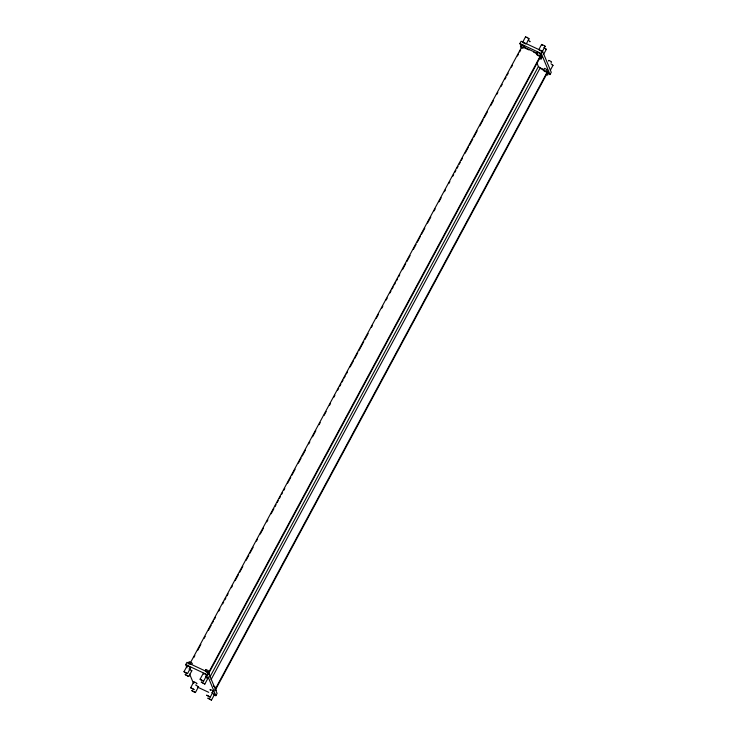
<?xml version="1.0" encoding="UTF-8"?>
<svg xmlns="http://www.w3.org/2000/svg" width="737" height="737" viewBox="0 0 737 737"><rect width="100%" height="100%" fill="white"/><g stroke="black" fill="none" stroke-linecap="round" stroke-linejoin="round"><path stroke-width="1.11" d="M187.023 667.777L185.715 664.627L186.931 662.36L208.387 672.411L217.093 693.425L215.877 695.691L213.831 694.733M521.621 47.702L519.88 43.501L521.096 41.235L542.552 51.295L551.258 72.309L550.042 74.566L547.996 73.608M190.643 667.777L187.53 673.572L185.558 672.992L184.01 671.674L187.134 665.88M188.165 663.954C187.447 659.716 194.034 663.696 192.053 663.899M522.846 41.88L525.518 36.914L527.489 37.495L529.037 38.812L526.356 43.778M190.247 663.07L521.556 47.251M193.767 657.616L194.863 655.589M197.59 650.522L200.851 644.451M204.121 638.371L205.218 636.344M208.488 630.264L211.206 625.206M212.302 623.18L213.389 621.153M214.476 619.126L215.563 617.099M218.834 611.019L219.93 608.992M222.648 603.935L223.744 601.908M224.831 599.881L225.918 597.854M227.014 595.828L228.101 593.801M231.372 587.73L232.459 585.703M235.186 580.636L238.456 574.556M239.543 572.529L242.814 566.458M246.084 560.378L248.811 555.311M249.898 553.294L253.169 547.213M256.439 541.133L257.526 539.106M260.253 534.049L263.524 527.968M266.794 521.888L267.881 519.861M271.152 513.79L273.878 508.723M274.965 506.697L276.053 504.67M277.14 502.643L278.236 500.616M279.323 498.599L280.41 496.572M281.506 494.545L282.593 492.519M283.681 490.492L284.777 488.465M287.494 483.398L290.765 477.327M291.861 475.301L295.122 469.22M298.393 463.149L301.12 458.082M302.207 456.056L305.477 449.975M308.748 443.904L309.835 441.878M312.562 436.811L315.832 430.73M319.103 424.659L320.19 422.633M324.004 415.539L326.187 411.486M329.457 405.414L330.545 403.388M333.815 397.307L334.902 395.281M337.629 390.223L338.716 388.196M339.812 386.17L340.899 384.143M341.986 382.116L343.083 380.089M344.17 378.063L345.257 376.036M346.353 374.009L347.44 371.992M350.167 366.925L353.438 360.844M354.525 358.818L357.795 352.747M358.882 350.72L363.783 341.6M364.879 339.573L368.15 333.502M371.411 327.421L372.507 325.395M376.321 318.301L378.496 314.257M381.766 308.177L382.862 306.15M386.133 300.07L387.22 298.052M389.947 292.985L391.034 290.958M392.121 288.932L393.217 286.905M394.304 284.878L395.391 282.851M396.478 280.834L397.575 278.807M398.662 276.78L399.749 274.754M402.476 269.687L405.746 263.616M406.833 261.589L410.104 255.509M413.374 249.428L416.101 244.371M417.188 242.344L420.458 236.264M421.546 234.237L424.816 228.157M427.543 223.099L430.813 217.019M434.084 210.939L435.171 208.921M438.985 201.827L441.168 197.774M444.439 191.694L445.526 189.676M448.796 183.596L449.883 181.569M452.61 176.502L453.697 174.476M454.784 172.458L455.881 170.431M456.968 168.405L458.055 166.378M459.151 164.351L460.238 162.324M461.325 160.298L462.421 158.271M465.139 153.213L468.41 147.133M469.506 145.106L472.767 139.026M473.863 136.999L477.134 130.928M479.851 125.861L483.122 119.781M484.218 117.763L487.489 111.683M490.75 105.603L493.477 100.536M496.747 94.465L497.834 92.438M501.105 86.358L502.201 84.331M504.919 79.274L506.015 77.247M507.102 75.22L508.189 73.193M511.46 67.113L512.547 65.086M517.457 55.975L518.544 53.948M519.631 51.922L520.727 49.895M188.746 676.502L185.236 674.604L188.746 676.502L191.86 670.716L188.958 668.938M190.643 687.676L194.163 689.574L190.653 687.805L193.849 681.716M206.83 675.147L203.624 681.108L201.652 680.527L200.105 679.21L203.311 673.25M540.967 54.068C541.05 58.287 533.883 54.427 537.457 52.17M539.014 49.278L541.612 44.45L544.763 45.814L545.122 46.348L542.008 52.143M195.388 692.55L191.878 690.652L195.388 692.55L198.603 686.589M215.877 695.691L207.171 674.677L208.387 672.411M550.042 74.566L541.336 53.561L542.552 51.295M208.451 672.872L541.465 53.893M208.709 673.489L541.115 55.643L540.857 55.026M204.84 684.047L201.321 682.149L204.84 684.047L207.898 678.362L205.448 676.621M539.18 58.352L541.032 58.997L542.183 57.007M543.749 54.114L546.338 49.287L543.888 47.546M209.805 677.257L538.397 66.505L536.693 62.387M211.049 679.643L540.184 67.868L543.906 69.61M210.257 697.119L206.738 695.221L210.257 697.119L213.463 691.159M214.67 690.21L547.619 71.351L547.877 71.968L215.471 689.814M211.482 700.086L207.963 698.188L211.482 700.086L214.688 694.125M550.309 70.301L552.99 65.326L550.981 63.778M529.037 38.812L527.968 38.656M545.122 46.348L544.459 46.33M536.416 54.105L539.935 56.003M546.338 49.287L545.675 49.268M552.99 65.326L552.317 65.307M184.01 671.674L187.53 673.572M200.105 679.21L203.624 681.108M207.898 678.362L206.83 678.206M209.686 674.456L208.018 672.844M216.328 690.495L215.582 689.381M214.2 694.457L211.694 692.522M529.581 41.733L530.244 41.622L528.245 40.194M522.8 42.543L525.61 43.962M541.4 57.219L542.054 57.108L540.516 55.92M551.092 62.341C553.395 62.452 547.305 59.153 548.604 60.996M548.042 73.258L548.706 73.147L546.697 71.729M208.147 671.444C210.598 671.416 203.486 668.072 205.992 670.357M189.925 667.869C192.228 667.971 186.139 664.673 187.438 666.524M191.141 670.799L191.804 670.698M206.019 675.405C208.322 675.516 202.224 672.218 203.532 674.06M214.78 687.455L215.444 687.345L213.435 685.917M196.558 683.872C199.008 683.844 191.896 680.509 194.402 682.784M197.783 686.847L198.446 686.737L195.6 684.986M212.643 691.417C215.093 691.389 207.981 688.045 210.487 690.329M539.217 50.153L540.055 50.484M523.694 46.606C527.01 47.481 520.35 43.363 521.603 45.399M539.779 54.142C543.105 55.026 536.444 50.899 537.697 52.944M546.412 70.153C549.728 71.028 543.068 66.91 544.33 68.946M188.958 663.742L190.266 664.304M205.448 671.416L206.351 671.84M519.88 43.501L541.336 53.561M523.141 46.726L537.734 53.561M524.219 47.73L528.862 49.904M533.68 52.161L536.472 53.469M540.58 68.55L542.662 69.527M185.715 664.627L207.171 674.677M197.479 687.077L208.718 692.338M545.822 74.4L547.794 74.981L546.697 73.921M208.055 673.811L208.525 674.051M540.525 50.715L541.373 51.24M540.184 67.868L538.397 66.505M540.055 57.882L541.151 58.932M206.802 672.098L207.539 672.623M542.303 45.243L541.612 44.45M189.897 662.812L189.206 662.019M525.877 37.449L525.518 36.914M189.63 674.079L193.545 683.54M520.442 46.495C522.736 49.83 525.527 47.629 520.442 46.495M543.16 70.052C545.463 73.378 548.254 71.176 543.16 70.052"/></g></svg>
